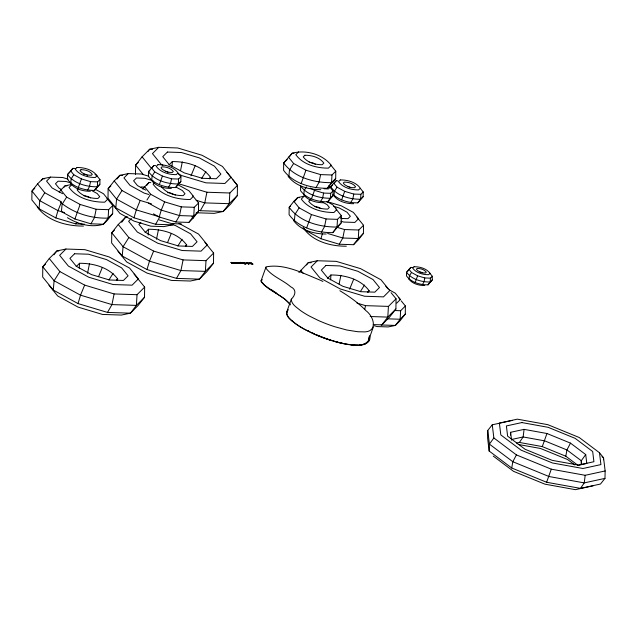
<?xml version="1.0" encoding="UTF-8"?>
<svg xmlns="http://www.w3.org/2000/svg" width="637" height="637" viewBox="0 0 637 637"><rect width="100%" height="100%" fill="white"/><g stroke="black" fill="none" stroke-linecap="round" stroke-linejoin="round"><path stroke-width="0.96" d="M75.5 168.447L72.849 168.359L67.498 174.53L67.442 179.236C73.438 187.501 84.737 190.479 94.547 190.407L99.89 184.236L99.953 179.53L96.681 175.501L94.977 174.57M67.434 217.687C78.017 224.216 91.187 227.966 103.417 224.232L107.557 220.091L112.669 213.562L112.765 205.544L107 198.433M135.482 174.371L135.601 165.11L142.083 156.821L149.695 149.225L158.732 147.33L177.651 147.959L201.977 155.245L222.424 166.416L237.45 185.391L237.322 195.583L230.841 203.864L223.229 211.468L214.191 213.355L196.22 212.766M48.945 285.201L57.696 295.982L78.136 307.145L102.469 314.431L121.388 315.06L130.418 313.173L138.03 305.569L144.519 297.288L144.647 287.096L134.049 274.037M155.603 165.572L153.828 165.516L148.485 171.687L148.429 176.393C154.417 184.658 165.716 187.636 175.533 187.565L180.876 181.394L180.94 176.688L178.209 173.328M153.445 213.849L159.218 217.002L175.884 221.995L188.847 222.417L193.154 218.117L198.457 211.341L198.569 202.996L192.573 195.615M117.909 251.169L126.659 261.95L147.107 273.122L171.433 280.407L190.352 281.028L199.389 279.141L207.001 271.537L213.483 263.256L213.618 253.064L204.883 242.315M332.992 195.67L330.412 198.25C319.623 198.33 307.193 195.057 300.6 185.964L300.545 190.67C306.54 198.935 317.839 201.913 327.649 201.841L332.992 195.67L333.055 190.965L329.783 186.936M298.642 151.853L295.807 154.68C303.021 164.633 316.621 168.216 328.429 168.128L331.264 165.302C322.521 154.05 305.776 149.544 292.136 153.214L283.68 162.961L283.584 170.294C293.235 183.607 311.429 188.401 327.235 188.281L335.691 178.543L335.779 171.21L330.507 164.712M326.956 201.611L332.817 204.811L336.758 209.661L333.931 212.487C322.115 212.575 308.523 208.992 301.309 199.039L304.136 196.212L297.63 197.574L293.84 201.356L289.174 207.32L289.087 214.653C298.737 227.966 316.931 232.768 332.729 232.648L341.185 222.902L341.281 215.569L336.002 209.071M332.896 194.357C339.465 200.297 348.972 203.092 357.819 202.837L363.162 196.666L363.217 191.96L360.494 188.6M303.093 227.361L305.497 230.323L320.913 238.74L339.258 244.234L353.527 244.704L358.265 239.974L363.424 233.381L363.528 225.275L356.927 217.145M373.226 324.591L381.818 324.87L389.43 317.274L395.911 308.985L396.047 298.801L391.054 292.654M374.253 325.714L377.104 326.566L388.188 326.932L395.378 325.435L400.124 320.698L405.283 314.105L405.387 305.999L401.183 300.823M412.657 267.476L410.777 267.413L406.557 272.278L406.517 275.972C411.271 282.541 420.245 284.906 428.04 284.85L432.26 279.977L432.308 276.283L429.704 273.082M369.006 337.793C369.261 341.185 366.235 343.662 363.194 344.362M512.22 420.452L492.258 424.799L487.751 430.453L487.576 437.874L489.168 451.044L511.718 467.988L546.61 482.257L580.506 488.38L600.468 484.032L604.975 478.379L605.15 470.95L603.55 457.788L599.489 452.748L579.208 437.5L547.828 424.672L517.332 419.162L499.376 423.072L500.817 434.912L521.098 450.16L552.478 462.988L582.966 468.498L600.922 464.588L599.489 452.748M510.548 435.087L510.611 432.3L524.084 429.37L546.96 433.502L570.497 443.129L585.714 454.563L586.796 463.449L578.133 465.336M489.168 451.044L489.407 444.116L487.751 430.453M581.135 464.676L581.27 460.726L585.714 454.563M603.486 459.763L603.55 457.788L601.997 456.618M79.235 268.145L79.521 263.288C93.352 263.185 109.277 267.381 117.718 279.03L116.539 280.535M99.953 179.53L97.596 181.879L97.31 186.816L94.547 190.407M112.765 205.544L108.624 209.677L108.123 218.101L103.417 224.232L90.94 223.818L74.903 219.009L61.431 211.651L62.084 204.31L66.638 197.104L60.865 189.993L65.014 185.853L72.124 184.372L69.035 187.461C76.926 198.346 91.808 202.271 104.723 202.176L107.82 199.078L103.513 193.767L95.12 189.181M144.647 287.096L137.035 294.7L136.398 305.394L130.418 313.173L107.502 312.417L78.032 303.586L53.269 290.058L42.663 276.999L42.798 266.807L49.28 258.526L56.892 250.922L65.93 249.035L84.848 249.664L109.174 256.95L129.622 268.113L138.372 278.895L132.09 285.169L113.171 284.548L88.838 277.254L68.398 266.091L59.647 255.31L65.93 249.035M148.142 235.093L148.485 229.256C162.316 229.153 178.241 233.349 186.689 244.998L185.51 246.511M172.038 166.44L172.324 161.583C186.155 161.48 202.08 165.676 210.528 177.325L209.342 178.83M180.94 176.688L178.583 179.037L178.288 183.974L175.533 187.565M198.569 202.996L194.261 207.296L193.744 216.054L188.847 222.417M213.618 253.064L206.006 260.668L205.369 271.362L199.389 279.141L176.473 278.385L146.996 269.555L122.232 256.034L111.634 242.968L111.762 232.784L118.251 224.503L125.863 216.898L127.766 216.962M232.465 179.252L237.45 185.391L229.838 192.995L229.201 203.689L223.229 211.468L200.305 210.712L198.41 210.138M333.055 190.965L330.707 193.314L330.412 198.25L327.649 201.841M335.779 171.21L331.996 174.984L331.535 182.684L327.235 188.281M330.627 279.85L330.914 274.985C344.744 274.881 360.669 279.078 369.118 290.735L367.939 292.24M341.281 215.569L337.491 219.351L337.037 227.051L332.729 232.648M363.217 191.96L360.868 194.309L360.574 199.246L357.819 202.837M363.528 225.275L358.79 230.005L358.281 238.517L353.527 244.704M396.047 298.801L388.435 306.397L387.798 317.099L381.818 324.87M405.387 305.999L400.649 310.729L400.14 319.241L395.378 325.435L381.117 324.958M432.308 276.283L430.437 278.146L430.206 282.032L428.04 284.85M84.538 224.2L75.803 223.913L55.825 217.926L39.032 208.761L39.757 200.687L44.765 192.748L37.583 183.894L42.743 178.742L50.57 177.11L62.641 177.508L68.119 179.148M53.269 290.058L54.105 280.742L59.878 271.585L49.28 258.526M70.715 183.265L71.105 178.965L73.773 174.737L70.492 170.708M173.845 223.444L172.444 224.837L155.619 224.28L133.977 217.798L115.791 207.869L116.571 199.118L122.001 190.527L114.214 180.932L119.804 175.35L128.292 173.575L141.366 174.012L148.835 176.25M122.232 256.034L123.068 246.71L128.849 237.561L118.251 224.503M151.702 180.422L152.084 176.123L154.751 171.902L151.479 167.865M288.856 176.791L289.461 170.079L293.617 163.494L288.346 156.997M294.358 221.15L294.955 214.446L299.119 207.853L293.84 201.356M303.817 194.699L304.207 190.399L306.429 186.88M333.987 195.702L334.369 191.395L337.037 187.174L333.764 183.138L336.113 180.789L337.889 180.852M409.113 279.181L409.416 275.797L411.51 272.477L408.914 269.276M524.084 429.37L523.144 436.958L519.402 442.444L516.511 443.073M605.15 470.95L585.188 475.298L584.248 482.894L580.506 488.38M320.363 280.232C303.467 273.48 284.675 263.36 266.178 266.847A12.199 3.846 19.7 0 0 265.892 268.161C272.103 276.45 282.9 279.977 290.639 286.738C297.105 289.692 295.257 295.401 291.316 299.183L286.523 312.56C286.459 317.72 291.985 320.761 295.464 323.739A46.262 14.603 19.7 0 0 301.412 327.609A45.577 14.388 19.7 0 0 304.693 329.472L313.476 333.804A51.279 16.188 19.7 0 0 329.974 340.118L333.884 341.217M291.316 299.183C291.252 304.343 296.778 307.384 300.25 310.354A46.262 14.603 19.7 0 0 306.206 314.232A45.577 14.388 19.7 0 0 309.486 316.095L318.269 320.427A51.279 16.188 19.7 0 0 334.767 326.733L346.727 329.998L357.078 331.638A35.656 11.259 19.7 0 0 362.047 331.805C377.972 333.334 375.002 317.306 365.813 310.561A102.605 32.391 19.7 0 0 339.871 290.719M511.718 467.988L512.825 461.721L516.408 454.906L493.858 437.961L492.258 424.799M577.99 465.36L565.815 456.211L566.922 449.937L570.497 443.129M97.596 181.879L90.518 181.649L89.522 186.561L87.468 190.176M108.624 209.677L96.155 209.27L94.451 217.647L90.94 223.818M87.532 273.289L89.499 263.614M137.035 294.7L114.119 293.944L111.953 304.59L107.502 312.417M156.495 239.265L158.462 229.583M178.583 179.037L171.504 178.806L170.509 183.719L168.455 187.334M180.534 170.62L182.301 161.909M194.261 207.296L181.298 206.874L179.523 215.585L175.884 221.995M206.006 260.668L183.082 259.912L180.924 270.558L176.473 278.385M229.838 192.995L206.921 192.239L204.756 202.885L200.305 210.712M331.996 174.984L320.594 174.61L319.041 182.27L315.833 187.907M330.707 193.314L323.62 193.083L322.625 197.996L320.57 201.611M337.491 219.351L326.096 218.969L324.536 226.637L321.335 232.266M358.79 230.005L344.521 229.535L342.802 238.007L339.258 244.234M360.868 194.309L353.79 194.078L352.794 198.991L350.74 202.606M339.123 284.022L340.891 275.319M364.722 309.51L365.511 305.641L388.435 306.397M430.437 278.146L424.815 277.963L424.035 281.825L422.419 284.659M55.825 217.926L57.975 210.632L61.558 201.921L44.765 192.748M78.367 187.445L81.417 178.917L73.773 174.737M74.903 219.009L80.111 204.461L66.638 197.104M78.032 303.586L80.517 295.17L84.649 285.113L59.878 271.585M133.977 217.798L136.31 209.899L140.188 200.456L122.001 190.527M159.354 184.603L162.403 176.075L154.751 171.902M159.218 217.002L161.249 210.106L164.633 201.873L150.619 194.229L144.623 186.84L148.931 182.54L150.786 182.604M146.996 269.555L149.488 261.138L153.613 251.082L128.849 237.561M301.174 183.52L305.935 170.222L293.617 163.494M311.469 198.879L314.519 190.352L310.275 188.034M306.676 227.879L311.437 214.581L299.119 207.853M320.913 238.74L322.394 233.715M341.639 199.875L344.689 191.347L337.037 187.174M415.189 282.494L417.585 275.797L411.51 272.477M546.96 433.502L542.278 446.585L519.402 442.444M585.188 475.298L551.292 469.174L546.61 482.257M261.138 280.599L265.932 267.222M368.576 340.301L373.362 326.924M286.523 312.56L287.494 310.816M98.576 276.601L102.326 267.46M191.004 175.812L195.129 165.755M167.539 242.57L171.289 233.429M349.594 289.214L353.718 279.157M75.803 223.913L76.766 222.217M155.619 224.28L159.799 216.93L136.31 209.899L116.571 199.118L108.123 188.711L114.214 180.932M287.438 311.382C285.296 315.116 289.724 318.524 292.104 320.841M146.94 200.058L150.619 194.229M108.903 280.001L113.107 273.345M201.706 178.304L205.91 171.64M177.866 245.978L182.071 239.313M360.295 291.706L364.499 285.05M493.858 437.961L489.407 444.116L512.825 461.721L549.046 476.532L584.248 482.894L604.975 478.379M41.588 180.239L42.743 178.742L44.686 178.806M70.086 171.95L72.849 168.359M63.835 187.389L65.014 185.853L66.933 185.916M53.906 254.816L56.892 250.922L58.803 250.986M117.001 179.005L119.804 175.35L122.774 175.446M147.903 151.558L149.695 149.225L152.561 149.313M151.622 168.391L153.828 165.516M146.757 185.367L148.931 182.54M121.675 222.337L125.863 216.898M173.567 223.38L172.444 224.837L163.964 226.613L150.889 226.183L134.073 221.143L119.947 213.427L113.896 205.974M289.445 156.718L292.136 153.214L294.031 153.278M294.939 201.077L297.63 197.574L299.533 197.637M334.457 182.946L336.113 180.789M306.493 264.96L308.292 262.627L317.322 260.74L336.24 261.361L360.574 268.647L381.014 279.818L389.764 290.599L383.482 296.874L364.563 296.245L340.238 288.959L319.79 277.796L311.039 267.014L317.322 260.74M409.695 268.822L410.777 267.413M37.583 183.894L31.961 191.076L31.85 199.907L39.032 208.761M59.161 192.167L60.865 189.993M142.855 189.101L144.623 186.84M363.162 196.666L360.574 199.246C349.785 199.325 337.363 196.053 330.77 186.96L333.764 183.138M298.904 272.485L308.292 262.627L311.151 262.723M287.956 310.275L288.45 309.749M34.764 188.281L31.961 191.076L39.757 200.687L57.975 210.632L64.576 212.607M50.57 177.11L46.565 181.107L52.146 187.987L62.585 193.688M69.441 172.595L67.498 174.53C74.091 183.623 86.513 186.896 97.31 186.816L99.89 184.236M78.335 188.687L77.133 189.89C81.727 196.228 90.39 198.513 97.915 198.457L99.722 196.658L97.214 193.56L92.182 190.813M110.822 186.02L108.123 188.711L108.003 198.274L115.791 207.869M138.309 162.403L135.601 165.11L143.333 174.642M128.292 173.575L123.944 177.914L129.996 185.367L144.121 193.083L148.795 194.484M158.732 147.33L152.45 153.613L161.201 164.386L162.905 165.317M45.498 264.108L42.798 266.807L54.105 280.742L80.517 295.17L111.953 304.59L136.398 305.394L144.519 297.288M149.783 170.398L148.485 171.687C155.078 180.781 167.499 184.053 178.288 183.974L180.876 181.394M112.669 213.562L108.123 218.101C91.155 218.682 73.247 213.14 60.356 202.184M169.012 164.887L172.324 161.583M154.401 182.923L153.111 184.204C161.312 195.519 176.775 199.596 190.208 199.5L193.425 196.284L188.942 190.766L178.479 185.049M76.209 266.592L79.521 263.288M114.469 230.076L111.762 232.784L123.068 246.71L149.488 261.138L180.924 270.558L205.369 271.362L213.483 263.256M131.405 218.491L128.61 221.286L137.361 232.067L157.809 243.23L182.134 250.516L201.053 251.145L207.336 244.863L198.585 234.09L178.997 223.388M140.888 222.377L138.898 224.367L145.363 232.33L160.46 240.579L178.432 245.962L192.414 246.423L197.056 241.789L190.59 233.819L175.486 225.57L171.703 224.439M145.172 232.569L148.485 229.256M209.199 178.655L210.528 177.325M116.396 280.352L117.718 279.03M231.175 177.19L224.893 183.472L205.974 182.843L181.649 175.557L178.241 173.694M198.457 211.341L193.744 216.054L179.523 215.585L161.249 210.106L148.453 203.115M185.359 246.328L186.689 244.998M237.322 195.583L229.201 203.689L204.756 202.885L196.188 200.313M287.136 159.505L283.68 162.961C294.262 177.556 314.208 182.819 331.535 182.684L335.691 178.543M290.56 205.942L289.174 207.32C299.756 221.915 319.71 227.178 337.037 227.051L341.185 222.902M310.354 199.612L308.706 201.26C312.91 207.057 320.833 209.143 327.705 209.087L329.353 207.447L327.06 204.62L322.465 202.104M330.77 186.96L332.713 185.025M363.424 233.381L358.281 238.517L342.802 238.007L327.633 233.46M327.601 278.297L330.914 274.985M367.788 292.057L369.118 290.735M408.612 270.231L406.557 272.278C411.789 279.492 421.646 282.095 430.206 282.032L432.26 279.977M396.708 303.148L400.386 299.47L395.258 293.155L389.271 289.883M395.911 308.985L387.798 317.099L370.193 316.517M405.283 314.105L400.14 319.241L387.559 318.826M234.942 263.248L233.421 262.842M240.364 263.447L238.835 262.993M262.293 279.651L261.385 280.224A12.199 3.846 19.7 0 0 261.098 281.538C268.607 291.587 282.884 294.628 290.273 304.884M365.105 343.829L368.672 340.867L369.213 336.392M365.105 343.829L362.342 344.585M233.158 262.396L234.989 263.161M238.604 262.571L240.436 263.336M511.344 439.53L523.144 436.958L544.715 440.86L566.922 449.937L581.27 460.726L581.724 464.445M593.35 485.752L575.386 489.67L544.898 484.152L513.518 471.324L493.237 456.076M361.426 344.776L362.7 344.601M360.462 344.928L361.784 344.784M250.413 263.806L249.736 263.742M359.443 345.047L360.821 344.943M234.567 263.169L233.755 262.906L234.655 263.009M358.376 345.135L359.801 345.063M241.519 263.407L240.444 262.874M249.608 263.296L249.624 263.296A2.723 0.86 19.7 0 0 249.338 263.32L249.163 263.248M249.815 263.415L249.831 263.415A3.472 1.099 19.7 0 0 249.465 263.447M250.174 263.686L249.505 263.503M249.099 262.89L250.015 263.161M236.964 263.368L234.416 262.42L235.491 263.049M241.654 263.527L240.189 262.858M239.942 263.352L239.201 263.081L240.101 263.192M233.564 262.492L234.416 262.81L233.333 262.77M239.01 262.675L239.862 262.985L238.779 262.954M309.12 162.132L313.181 162.984L315.434 164.211M83.296 174.068L85.82 174.53M324.058 188.775L328.421 188.918L330.157 187.182L328.947 185.685M320.73 189.643C308.921 189.73 295.321 186.147 288.107 176.194M141.048 186.952L144.79 187.079M171.361 188.441C164.107 188.488 155.754 186.291 151.327 180.175M167.459 192.661L169.824 192.732L175.43 195.049M90.374 191.275C83.121 191.331 74.768 189.133 70.341 183.018M323.477 202.717C316.223 202.765 307.87 200.567 303.443 194.452M353.646 203.713C346.393 203.768 338.04 201.563 333.613 195.455M83.59 195.615L88.041 196.546L90.502 197.892M314.614 206.499L318.683 207.343L320.929 208.57M340.819 218.427L347.969 218.666L350.35 216.293L347.038 212.217L339.314 207.996L333.796 206.348M181.449 223.969L171.759 223.643L159.298 219.916M83.503 226.063C66.774 226.191 47.512 221.111 37.288 207.017M326.224 234.002C314.415 234.097 300.815 230.506 293.601 220.561M346.337 246.208C330.969 246.328 313.277 241.662 303.889 228.715M424.76 285.535C418.979 285.575 412.322 283.823 408.787 278.95M394.94 310.538L400.649 310.729M236.765 263.24L235.276 262.452L236.096 263.081M248.701 263.758L248.35 263.575M238.549 263.423L238.246 263.248M350.931 344.888L352.643 345.031A35.656 11.259 19.7 0 0 357.612 345.198M240.468 262.603L241.622 263.264M351.29 344.896L348.089 344.521M348.996 344.553L345.445 344.036M518.184 444.435L540.566 448.488L567.615 459.54L574.765 464.922M345.995 344.044L338.661 342.61M343.526 343.717L353.193 345.047A35.656 11.259 19.7 0 0 358.169 345.214M344.434 343.741L333.525 341.209M342.292 343.391L335.261 341.703M337.881 342.204L330.882 340.15A51.279 16.188 19.7 0 1 316.207 334.64M240.738 262.659L240.364 262.293L241.861 263.407M305.935 170.222L320.594 174.61M347.667 186.53L351.648 187.636L354.594 187.732L355.573 186.752C353.081 183.305 348.367 182.071 344.275 182.094L343.295 183.074L344.665 184.754L347.85 186.498M344.689 191.347L353.79 194.078M314.519 190.352L323.62 193.083M328.127 201.905L341.424 205.886L353.408 212.432L358.535 218.746L354.849 222.424L343.765 222.058L340.914 221.206M311.437 214.581L326.096 218.969M165.381 171.257L169.362 172.364L172.309 172.46L173.288 171.48C170.796 168.033 166.082 166.79 161.989 166.822L161.01 167.802L162.379 169.482L165.564 171.226M337.18 227.337L344.521 229.535M162.403 176.075L171.504 178.806M178.4 183.695L206.921 192.239M152.976 180.725L144.838 178.288L136.406 178.01L133.603 180.804L137.504 185.614L145.785 190.137M419.918 271.927L423.127 272.907L425.508 272.978L426.296 272.19C424.282 269.411 420.492 268.416 417.195 268.44L416.399 269.228L417.498 270.582L420.07 271.991M417.585 275.797L424.815 277.963M164.633 201.873L181.298 206.874M81.417 178.917L90.518 181.649M140.188 200.456L151.479 203.84M71.312 183.09L65.85 181.457L58.063 181.195L55.475 183.782L59.082 188.218L61.606 189.595M80.111 204.461L96.155 209.27M356.959 303.077L365.511 305.641M153.613 251.082L183.082 259.912M84.649 285.113L114.119 293.944M332.124 340.691L330.332 340.134A51.279 16.188 19.7 0 1 313.834 333.82L305.051 329.488A45.577 14.388 19.7 0 1 300.202 326.67A46.262 14.603 19.7 0 1 295.823 323.747L292.104 320.833M232.513 263.145C234.305 263.718 231.677 261.544 233.062 262.985M542.278 446.585L565.815 456.211M516.408 454.906L551.292 469.174M242.904 263.328L243.764 263.575L242.625 262.691L241.264 262.651L242.745 263.344M312.576 333.008L314.383 333.836M321 280.527L322.887 281.443M307.297 330.412L309.033 331.296M246.097 262.802L247.825 263.71L246.312 263.041M349.084 186.96L350.278 187.612M421.105 272.286L422.108 272.827M166.798 171.687L167.993 172.332M176.298 187.214L182.397 190.551L185.009 193.759L183.138 195.631C175.31 195.694 166.305 193.322 161.527 186.729M231.016 262.412L232.362 263.407L230.976 262.548M275.065 292.112L276.323 292.924M273.217 290.902L274.443 291.706M272.055 290.48L284.715 298.992L290.209 304.088M232.378 262.938L231.311 262.317L232.163 262.954M270.829 289.325L272.604 290.496M272.047 290.488L264.466 285.137L261.457 281.554A12.199 3.846 19.7 0 1 261.743 280.24M248.733 263.105L249.266 263.503M248.844 263.614C249.871 264.021 246.726 262.038 248.557 263.431M238.724 263.28C239.751 263.686 236.606 261.703 238.437 263.097M237.179 263.24C238.103 263.559 235.101 261.703 236.9 263.057M340.875 217.344L342.101 218.849M398.786 297.869L399.988 299.342M385.441 285.742L387.933 288.808M226.852 172.332L231.215 177.715M300.68 270.231L303.172 273.305M191.952 216.644L193.154 218.117M142.083 156.821L151.439 168.351M87.006 175.175L87.524 175.804M246.368 263.169L246.742 263.678L245.794 262.707M369.595 335.659C371.952 342.889 362.843 345.883 357.261 345.182A35.656 11.259 19.7 0 1 352.285 345.015M510.611 432.3L511.575 440.199M77.021 167.483L75.277 169.219C79.713 175.334 88.065 177.532 95.319 177.484L97.055 175.748C92.62 169.633 84.267 167.435 77.021 167.483M81.01 169.665L80.031 170.644C82.523 174.092 87.237 175.334 91.322 175.302L92.309 174.323C89.809 170.875 85.095 169.633 81.01 169.665M167.38 152.052L162.738 156.694L169.203 164.657L184.3 172.906L202.271 178.288L216.246 178.75L220.888 174.108L214.422 166.146L199.325 157.896L181.354 152.514L167.38 152.052M158 164.649L156.264 166.384C160.691 172.492 169.044 174.697 176.298 174.642L178.041 172.906C173.606 166.79 165.254 164.593 158 164.649M74.569 253.757L69.927 258.391L76.392 266.354L91.497 274.603L109.468 279.985L123.443 280.447L128.085 275.813L121.619 267.851L106.522 259.601L88.551 254.219L74.569 253.757M304.86 155.253L303.212 156.901C307.416 162.69 315.331 164.784 322.211 164.728L323.859 163.088C319.655 157.291 311.74 155.205 304.86 155.253M340.285 179.921L338.55 181.656C342.977 187.764 351.329 189.969 358.583 189.914L360.327 188.178C355.892 182.063 347.539 179.865 340.285 179.921M325.969 265.462L321.327 270.096L327.792 278.058L342.889 286.308L360.861 291.69L374.843 292.152L379.485 287.518L373.019 279.555L357.914 271.306L339.943 265.924L325.969 265.462M414.058 266.728L412.672 268.113C416.2 272.978 422.864 274.738 428.645 274.69L430.031 273.313C426.495 268.44 419.839 266.68 414.058 266.728M521.862 422.57L506.391 425.938L507.625 436.146L525.111 449.284L552.16 460.344L578.436 465.098L593.915 461.721L592.673 451.522L575.195 438.375L548.146 427.316L521.862 422.57M237.004 262.508L238.19 263.392L237.004 262.508M244.29 262.747L242.793 262.699L245.46 263.822L244.465 263.925L245.922 263.973L244.29 262.747M247.132 262.842L248.764 264.068L247.132 262.842M251.456 262.985L249.959 262.938L252.626 264.052L251.631 264.156L253.08 264.204L251.456 262.985M238.405 263.559L238.405 263.559"/></g></svg>
